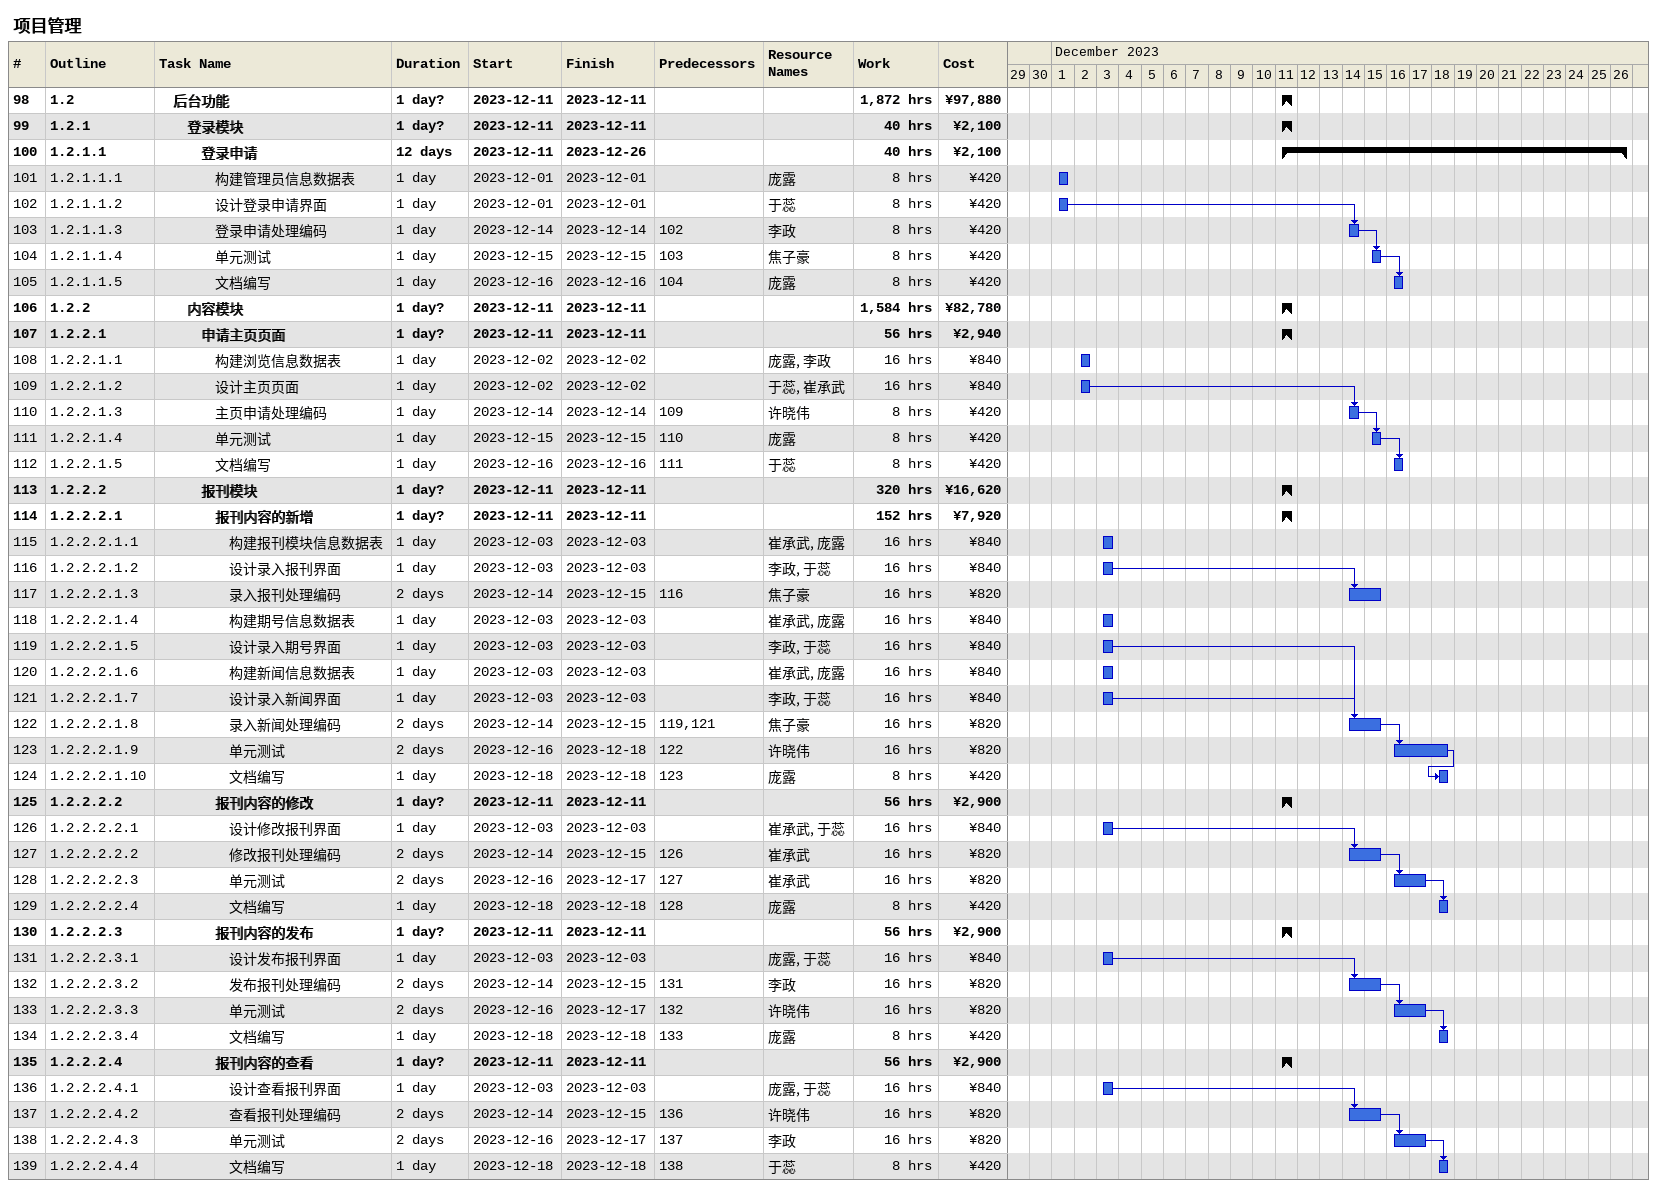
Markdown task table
项目管理

| ID | WBS | Task | Duration | Start | Finish | Predecessors | Resources | Work (h) | Cost (¥) |
|---|---|---|---|---|---|---|---|---|---|
| 98 | 1.2 | **后台功能** | 1d? | 2023-12-11 | 2023-12-11 |  |  | 1872 | 97880 |
| 99 | 1.2.1 | **登录模块** | 1d? | 2023-12-11 | 2023-12-11 |  |  | 40 | 2100 |
| 100 | 1.2.1.1 | **登录申请** | 12d | 2023-12-11 | 2023-12-26 |  |  | 40 | 2100 |
| 101 | 1.2.1.1.1 | 构建管理员信息数据表 | 1d | 2023-12-01 | 2023-12-01 |  | 庞露 | 8 | 420 |
| 102 | 1.2.1.1.2 | 设计登录申请界面 | 1d | 2023-12-01 | 2023-12-01 |  | 于蕊 | 8 | 420 |
| 103 | 1.2.1.1.3 | 登录申请处理编码 | 1d | 2023-12-14 | 2023-12-14 | 102 | 李政 | 8 | 420 |
| 104 | 1.2.1.1.4 | 单元测试 | 1d | 2023-12-15 | 2023-12-15 | 103 | 焦子豪 | 8 | 420 |
| 105 | 1.2.1.1.5 | 文档编写 | 1d | 2023-12-16 | 2023-12-16 | 104 | 庞露 | 8 | 420 |
| 106 | 1.2.2 | **内容模块** | 1d? | 2023-12-11 | 2023-12-11 |  |  | 1584 | 82780 |
| 107 | 1.2.2.1 | **申请主页页面** | 1d? | 2023-12-11 | 2023-12-11 |  |  | 56 | 2940 |
| 108 | 1.2.2.1.1 | 构建浏览信息数据表 | 1d | 2023-12-02 | 2023-12-02 |  | 庞露, 李政 | 16 | 840 |
| 109 | 1.2.2.1.2 | 设计主页页面 | 1d | 2023-12-02 | 2023-12-02 |  | 于蕊, 崔承武 | 16 | 840 |
| 110 | 1.2.2.1.3 | 主页申请处理编码 | 1d | 2023-12-14 | 2023-12-14 | 109 | 许晓伟 | 8 | 420 |
| 111 | 1.2.2.1.4 | 单元测试 | 1d | 2023-12-15 | 2023-12-15 | 110 | 庞露 | 8 | 420 |
| 112 | 1.2.2.1.5 | 文档编写 | 1d | 2023-12-16 | 2023-12-16 | 111 | 于蕊 | 8 | 420 |
| 113 | 1.2.2.2 | **报刊模块** | 1d? | 2023-12-11 | 2023-12-11 |  |  | 320 | 16620 |
| 114 | 1.2.2.2.1 | **报刊内容的新增** | 1d? | 2023-12-11 | 2023-12-11 |  |  | 152 | 7920 |
| 115 | 1.2.2.2.1.1 | 构建报刊模块信息数据表 | 1d | 2023-12-03 | 2023-12-03 |  | 崔承武, 庞露 | 16 | 840 |
| 116 | 1.2.2.2.1.2 | 设计录入报刊界面 | 1d | 2023-12-03 | 2023-12-03 |  | 李政, 于蕊 | 16 | 840 |
| 117 | 1.2.2.2.1.3 | 录入报刊处理编码 | 2d | 2023-12-14 | 2023-12-15 | 116 | 焦子豪 | 16 | 820 |
| 118 | 1.2.2.2.1.4 | 构建期号信息数据表 | 1d | 2023-12-03 | 2023-12-03 |  | 崔承武, 庞露 | 16 | 840 |
| 119 | 1.2.2.2.1.5 | 设计录入期号界面 | 1d | 2023-12-03 | 2023-12-03 |  | 李政, 于蕊 | 16 | 840 |
| 120 | 1.2.2.2.1.6 | 构建新闻信息数据表 | 1d | 2023-12-03 | 2023-12-03 |  | 崔承武, 庞露 | 16 | 840 |
| 121 | 1.2.2.2.1.7 | 设计录入新闻界面 | 1d | 2023-12-03 | 2023-12-03 |  | 李政, 于蕊 | 16 | 840 |
| 122 | 1.2.2.2.1.8 | 录入新闻处理编码 | 2d | 2023-12-14 | 2023-12-15 | 119, 121 | 焦子豪 | 16 | 820 |
| 123 | 1.2.2.2.1.9 | 单元测试 | 2d | 2023-12-16 | 2023-12-18 | 122 | 许晓伟 | 16 | 820 |
| 124 | 1.2.2.2.1.10 | 文档编写 | 1d | 2023-12-18 | 2023-12-18 | 123 | 庞露 | 8 | 420 |
| 125 | 1.2.2.2.2 | **报刊内容的修改** | 1d? | 2023-12-11 | 2023-12-11 |  |  | 56 | 2900 |
| 126 | 1.2.2.2.2.1 | 设计修改报刊界面 | 1d | 2023-12-03 | 2023-12-03 |  | 崔承武, 于蕊 | 16 | 840 |
| 127 | 1.2.2.2.2.2 | 修改报刊处理编码 | 2d | 2023-12-14 | 2023-12-15 | 126 | 崔承武 | 16 | 820 |
| 128 | 1.2.2.2.2.3 | 单元测试 | 2d | 2023-12-16 | 2023-12-17 | 127 | 崔承武 | 16 | 820 |
| 129 | 1.2.2.2.2.4 | 文档编写 | 1d | 2023-12-18 | 2023-12-18 | 128 | 庞露 | 8 | 420 |
| 130 | 1.2.2.2.3 | **报刊内容的发布** | 1d? | 2023-12-11 | 2023-12-11 |  |  | 56 | 2900 |
| 131 | 1.2.2.2.3.1 | 设计发布报刊界面 | 1d | 2023-12-03 | 2023-12-03 |  | 庞露, 于蕊 | 16 | 840 |
| 132 | 1.2.2.2.3.2 | 发布报刊处理编码 | 2d | 2023-12-14 | 2023-12-15 | 131 | 李政 | 16 | 820 |
| 133 | 1.2.2.2.3.3 | 单元测试 | 2d | 2023-12-16 | 2023-12-17 | 132 | 许晓伟 | 16 | 820 |
| 134 | 1.2.2.2.3.4 | 文档编写 | 1d | 2023-12-18 | 2023-12-18 | 133 | 庞露 | 8 | 420 |
| 135 | 1.2.2.2.4 | **报刊内容的查看** | 1d? | 2023-12-11 | 2023-12-11 |  |  | 56 | 2900 |
| 136 | 1.2.2.2.4.1 | 设计查看报刊界面 | 1d | 2023-12-03 | 2023-12-03 |  | 庞露, 于蕊 | 16 | 840 |
| 137 | 1.2.2.2.4.2 | 查看报刊处理编码 | 2d | 2023-12-14 | 2023-12-15 | 136 | 许晓伟 | 16 | 820 |
| 138 | 1.2.2.2.4.3 | 单元测试 | 2d | 2023-12-16 | 2023-12-17 | 137 | 李政 | 16 | 820 |
| 139 | 1.2.2.2.4.4 | 文档编写 | 1d | 2023-12-18 | 2023-12-18 | 138 | 于蕊 | 8 | 420 |
